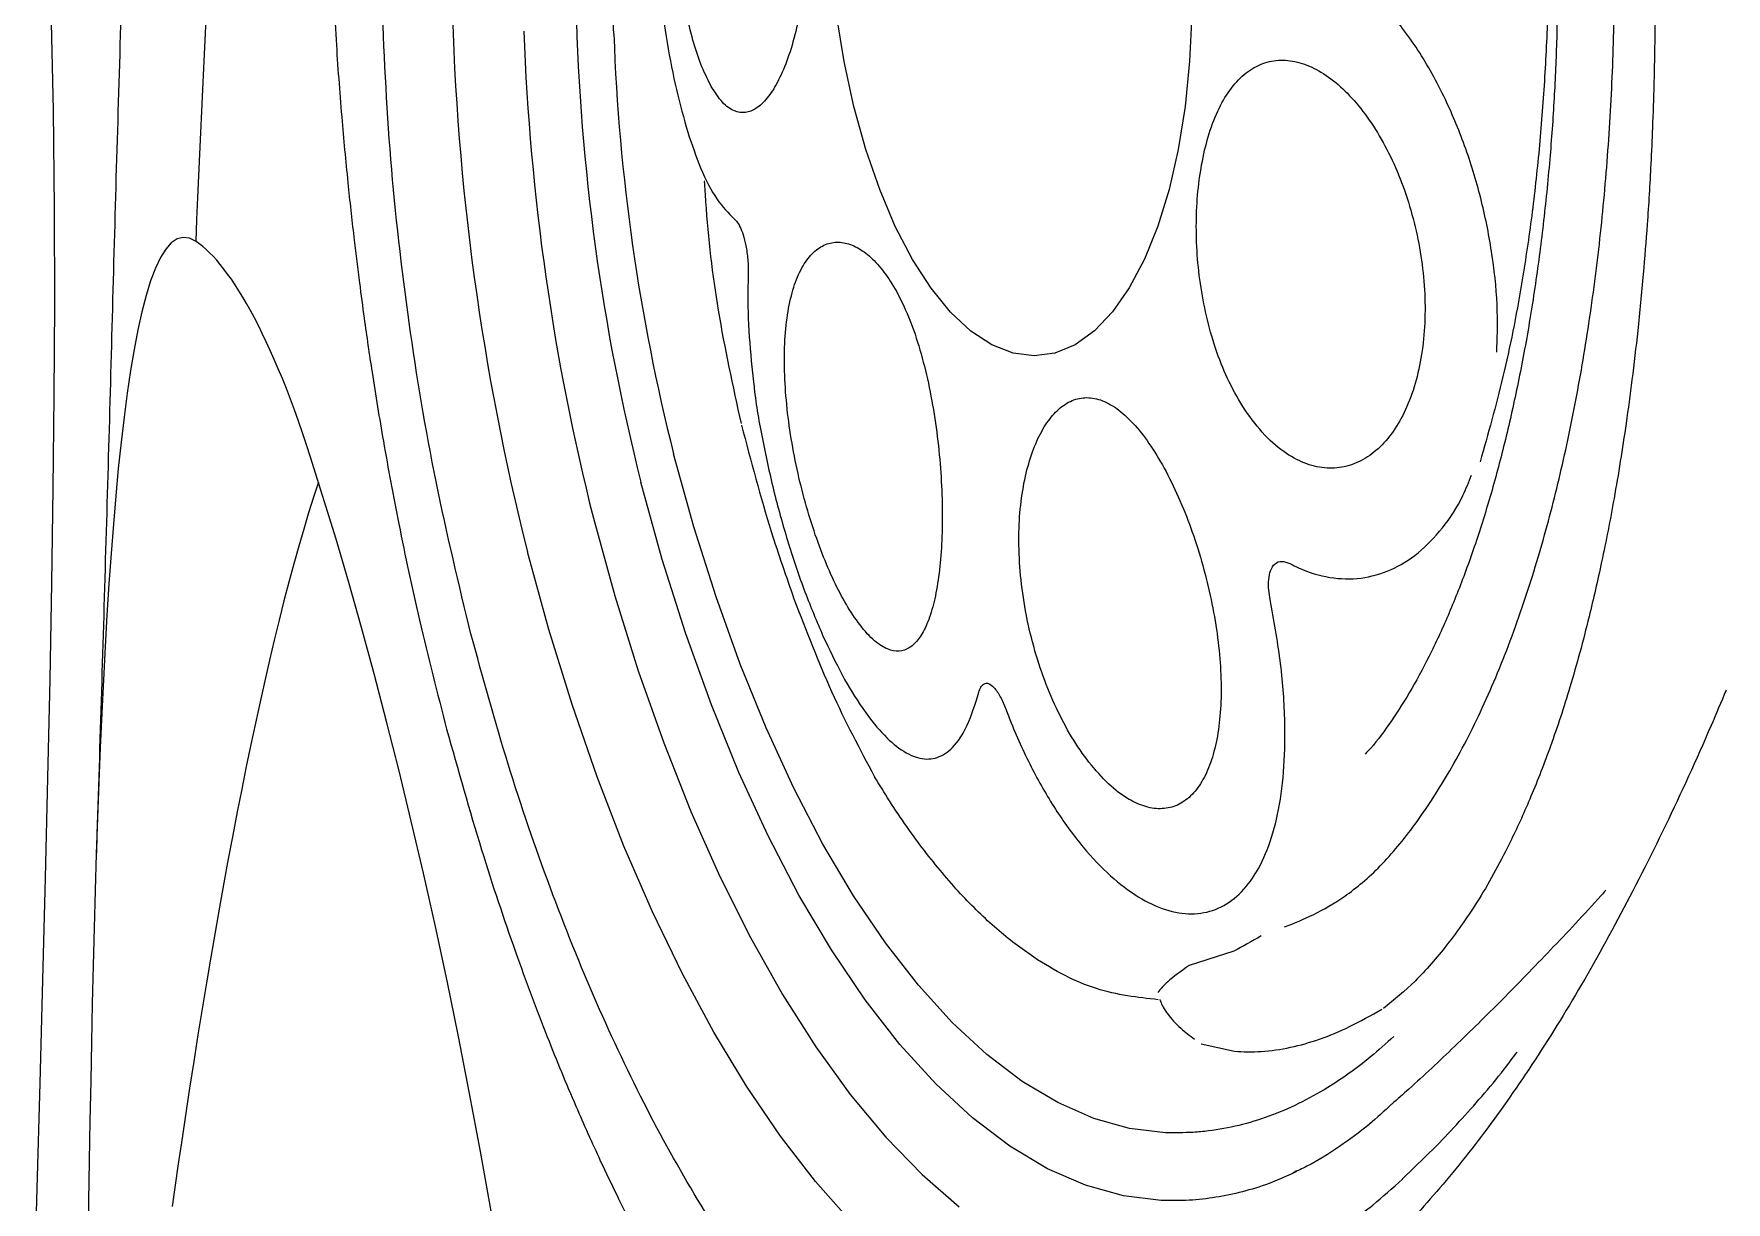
# Model space of a CAD drawing. Extents: x 938 to 1038, y 781 to 934.
# Drawn here: x 1026.505 to 1029.107, y 846.224 to 848.02 of the extents above; entities that cross this region are included whole.
import ezdxf

# ---------------------------------------------------------------- set-up
doc = ezdxf.new("R2010")
doc.units = 0
doc.header["$MEASUREMENT"] = 0
doc.linetypes.add('SLD-Solid', pattern=[0])
doc.layers.add('1', color=4, linetype='Continuous')
doc.layers.add('CL', color=8, linetype='Continuous')

# ---------------------------------------------------------------- blocks, each defined once
blk = doc.blocks.new('JET-HSS-Gatling')
at = {"layer": '1', "color": 3, "linetype": 'SLD-Solid', "lineweight": 15}
for p, q in [((1.1429, 1.9388), (1.087, 1.8921)), ((1.5153, 1.9451), (1.5729, 1.9339)), ((1.5729, 1.9339), (1.6301, 1.9134)), ((1.8792, 1.8789), (1.8259, 1.9326)), ((1.9931, 1.9435), (2.0436, 1.8774)), ((1.6301, 1.9134), (1.6865, 1.8838)), ((1.6865, 1.8838), (1.7418, 1.8451)), ((1.9308, 1.8172), (1.8792, 1.8789)), ((2.0436, 1.8774), (2.0921, 1.8041)), ((1.5014, 1.8416), (1.5559, 1.831)), ((1.5559, 1.831), (1.6099, 1.8117)), ((1.7418, 1.8451), (1.7958, 1.7975)), ((1.6099, 1.8117), (1.6632, 1.7836)), ((1.7958, 1.7975), (1.8483, 1.7413)), ((1.9806, 1.7478), (1.9308, 1.8172)), ((2.0921, 1.8041), (2.1386, 1.724)), ((1.6632, 1.7836), (1.7156, 1.7471)), ((1.7156, 1.7471), (1.7666, 1.7021)), ((2.0282, 1.6709), (1.9806, 1.7478)), ((1.4367, 1.7092), (1.3866, 1.7241)), ((1.8483, 1.7413), (1.8989, 1.6768)), ((2.1386, 1.724), (2.1828, 1.6374)), ((1.7666, 1.7021), (1.8162, 1.649)), ((1.8989, 1.6768), (1.9474, 1.6043)), ((2.0735, 1.587), (2.0282, 1.6709)), ((1.8162, 1.649), (1.864, 1.588)), ((2.1828, 1.6374), (2.2245, 1.5446)), ((1.3764, 1.5707), (1.4465, 1.5878)), ((1.864, 1.588), (1.9098, 1.5195)), ((1.9474, 1.6043), (1.9935, 1.5241)), ((2.1163, 1.4964), (2.0735, 1.587)), ((2.2245, 1.5446), (2.2637, 1.446)), ((1.9098, 1.5195), (1.9534, 1.4437)), ((1.9935, 1.5241), (2.0371, 1.4366)), ((2.1564, 1.3994), (2.1163, 1.4964)), ((1.9534, 1.4437), (1.9946, 1.361)), ((2.0371, 1.4366), (2.0779, 1.3423)), ((2.2637, 1.446), (2.3001, 1.342)), ((2.1936, 1.2966), (2.1564, 1.3994)), ((1.9946, 1.361), (2.0332, 1.2719)), ((2.0779, 1.3423), (2.1157, 1.2417)), ((2.3001, 1.342), (2.3335, 1.2329)), ((2.2277, 1.1883), (2.1936, 1.2966)), ((2.0332, 1.2719), (2.0689, 1.1767)), ((2.1157, 1.2417), (2.1503, 1.1351)), ((2.3335, 1.2329), (2.364, 1.1193)), ((2.0689, 1.1767), (2.1017, 1.0761)), ((2.2587, 1.0751), (2.2277, 1.1883)), ((2.1503, 1.1351), (2.1816, 1.0233)), ((2.364, 1.1193), (2.3913, 1.0014)), ((2.1017, 1.0761), (2.1312, 0.9703)), ((2.2863, 0.9574), (2.2587, 1.0751)), ((2.1816, 1.0233), (2.2094, 0.9067)), ((2.3913, 1.0014), (2.4153, 0.8799)), ((2.1312, 0.9703), (2.1575, 0.8601)), ((2.3105, 0.8357), (2.2863, 0.9574)), ((2.2094, 0.9067), (2.2336, 0.7858)), ((2.1575, 0.8601), (2.1803, 0.7459)), ((1.5525, 0.6234), (1.5844, 0.6339)), ((1.5844, 0.6339), (1.6166, 0.6359)), ((1.6166, 0.6359), (1.6486, 0.6293)), ((1.6486, 0.6293), (1.6801, 0.6142)), ((1.4915, 0.5772), (1.5214, 0.6044)), ((1.5214, 0.6044), (1.5525, 0.6234)), ((1.6801, 0.6142), (1.7107, 0.5908)), ((1.4631, 0.5422), (1.4915, 0.5772)), ((1.7107, 0.5908), (1.7398, 0.5594)), ((1.7398, 0.5594), (1.7672, 0.5204)), ((1.4367, 0.4999), (1.4631, 0.5422)), ((1.4126, 0.4509), (1.4367, 0.4999)), ((1.7672, 0.5204), (1.7924, 0.4744)), ((1.7924, 0.4744), (1.8151, 0.422)), ((1.3912, 0.3957), (1.4126, 0.4509)), ((1.8151, 0.422), (1.835, 0.3638)), ((1.3727, 0.3352), (1.3912, 0.3957)), ((1.835, 0.3638), (1.8518, 0.3008)), ((1.3573, 0.2701), (1.3727, 0.3352)), ((1.8518, 0.3008), (1.8654, 0.2336)), ((1.3454, 0.2014), (1.3573, 0.2701)), ((1.8654, 0.2336), (1.8754, 0.1634)), ((1.337, 0.13), (1.3454, 0.2014)), ((1.8754, 0.1634), (1.8819, 0.0909)), ((2.2253, 0.0955), (2.2251, 0.0595))]:
    blk.add_line(p, q, dxfattribs=at)
for centre, major_axis, start_param, end_param in [((-0.4508, 0.2089), (0, 3.3621), 4.657165, 4.91331), ((-0.3693, 0.209), (0, 3.1434), 4.671762, 4.913098), ((-0.2315, 0.2087), (0, 2.8916), 4.657166, 4.91331), ((-0.1076, 0.2096), (0, 2.684), 4.669865, 4.913562)]:
    blk.add_ellipse(centre, major_axis=major_axis, ratio=0.87, start_param=start_param, end_param=end_param, dxfattribs=at)
for points, knots in [([(2.559, 1.143), (2.546, 1.2066), (2.5216, 1.3264), (2.4805, 1.4866), (2.4413, 1.6205), (2.4052, 1.7296), (2.375, 1.8126), (2.3513, 1.8732), (2.3341, 1.915), (2.3191, 1.9501), (2.3029, 1.9869), (2.2802, 2.0359), (2.2495, 2.0985), (2.2094, 2.1735), (2.1632, 2.2517), (2.1127, 2.3283), (2.0611, 2.398), (2.0094, 2.4608), (1.9733, 2.4981), (1.9557, 2.5163)], [0, 0, 0, 0, 0.106658, 0.200778, 0.282759, 0.352739, 0.410209, 0.448322, 0.477641, 0.498229, 0.523773, 0.557709, 0.607024, 0.66766, 0.738328, 0.808454, 0.875632, 0.939412, 1, 1, 1, 1]), ([(1.5973, 2.4652), (1.6301, 2.4595), (1.6955, 2.448), (1.7922, 2.4041), (1.8868, 2.341), (1.9784, 2.2575), (2.0662, 2.1547), (2.1494, 2.0334), (2.2273, 1.8947), (2.2992, 1.7398), (2.3645, 1.5702), (2.4224, 1.3871), (2.4732, 1.1929), (2.5001, 1.0553), (2.5136, 0.9865)], [0, 0, 0, 0, 0.083333, 0.166667, 0.25, 0.333333, 0.416667, 0.5, 0.583333, 0.666667, 0.75, 0.833333, 0.916667, 1, 1, 1, 1]), ([(1.543, 2.0744), (1.5329, 2.0753), (1.4959, 2.0787), (1.4317, 2.0755), (1.3508, 2.0574), (1.2705, 2.0244), (1.2012, 1.9843), (1.1593, 1.9516), (1.1432, 1.939)], [0, 0, 0, 0, 0.074834, 0.274554, 0.475512, 0.675319, 0.875127, 1, 1, 1, 1]), ([(0.5924, 1.2254), (0.6014, 1.2429), (0.6369, 1.3122), (0.7004, 1.4281), (0.7834, 1.5663), (0.8679, 1.6931), (0.9531, 1.8074), (1.0245, 1.8916), (1.0814, 1.9519), (1.1168, 1.9866), (1.1514, 2.0185), (1.1717, 2.0357), (1.185, 2.0469)], [0, 0, 0, 0, 0.047927, 0.189273, 0.33146, 0.472864, 0.615132, 0.756548, 0.827223, 0.897894, 0.933233, 1, 1, 1, 1]), ([(1.3048, 1.9158), (1.3211, 1.9219), (1.3512, 1.933), (1.4089, 1.945), (1.4628, 1.9496), (1.5027, 1.9462), (1.5153, 1.9451)], [0, 0, 0, 0, 0.23448, 0.429958, 0.821288, 1, 1, 1, 1]), ([(1.1514, 1.8231), (1.1635, 1.8328), (1.1919, 1.8553), (1.2371, 1.8835), (1.2783, 1.9057), (1.3033, 1.9146), (1.3108, 1.9173)], [0, 0, 0, 0, 0.227114, 0.531205, 0.859261, 1, 1, 1, 1]), ([(1.087, 1.8921), (1.0621, 1.869), (1.0248, 1.8344), (0.9801, 1.7883), (0.9605, 1.7654), (0.9533, 1.7571)], [0, 0, 0, 0, 0.5589873, 0.83844, 1, 1, 1, 1]), ([(0.7992, 1.5188), (0.8018, 1.5213), (0.8329, 1.5515), (0.8902, 1.604), (0.9708, 1.6761), (1.0484, 1.7418), (1.1081, 1.7902), (1.1419, 1.816), (1.1512, 1.823)], [0, 0, 0, 0, 0.020214, 0.248004, 0.470016, 0.69289, 0.915967, 1, 1, 1, 1]), ([(1.1405, 1.7193), (1.1531, 1.7292), (1.1884, 1.7568), (1.2551, 1.7968), (1.3253, 1.8253), (1.3881, 1.8394), (1.4274, 1.8436), (1.4652, 1.8446), (1.4872, 1.8428), (1.5014, 1.8416)], [0, 0, 0, 0, 0.108436, 0.302375, 0.560568, 0.689551, 0.818549, 0.883022, 1, 1, 1, 1]), ([(1.3863, 1.7242), (1.3863, 1.7242), (1.3736, 1.7263), (1.3462, 1.7287), (1.2866, 1.7247), (1.2231, 1.7079), (1.1732, 1.6845), (1.156, 1.6764)], [0, 0, 0, 0, 0.0000039, 0.203726, 0.4074939, 0.7949562, 1, 1, 1, 1]), ([(1.3866, 1.7241), (1.3866, 1.7241), (1.3865, 1.7241), (1.3864, 1.7242), (1.3864, 1.7242), (1.3863, 1.7242)], [0, 0, 0, 0, 0.313019, 0.656517, 1, 1, 1, 1]), ([(1.4953, 1.6368), (1.4946, 1.6392), (1.4938, 1.6422), (1.4908, 1.6495), (1.4822, 1.6652), (1.4666, 1.6838), (1.4532, 1.6957), (1.4466, 1.7015)], [0, 0, 0, 0, 0.064952, 0.077897, 0.212974, 0.612518, 1, 1, 1, 1]), ([(0.6157, 0.0058), (0.6161, 0.0137), (0.6167, 0.0265), (0.6177, 0.0463), (0.6189, 0.0684), (0.6208, 0.1002), (0.6238, 0.1456), (0.6277, 0.1966), (0.632, 0.2462), (0.6369, 0.2974), (0.6425, 0.3513), (0.651, 0.4228), (0.6608, 0.4976), (0.6739, 0.5823), (0.6874, 0.6614), (0.7018, 0.737), (0.7198, 0.8225), (0.7415, 0.9153), (0.768, 1.0123), (0.7973, 1.1079), (0.8298, 1.2012), (0.8666, 1.2902), (0.9024, 1.3657), (0.9443, 1.4428), (0.9921, 1.5178), (1.0475, 1.585), (1.1, 1.638), (1.1358, 1.663), (1.1531, 1.6752)], [0, 0, 0, 0, 0.0102, 0.016575, 0.025763, 0.038933, 0.057956, 0.085006, 0.105873, 0.123374, 0.152941, 0.177736, 0.219724, 0.254777, 0.295478, 0.331404, 0.363909, 0.421732, 0.472603, 0.518682, 0.581209, 0.637573, 0.689393, 0.737658, 0.811463, 0.878836, 0.941481, 1, 1, 1, 1]), ([(1.4465, 1.5879), (1.4592, 1.5955), (1.4811, 1.6087), (1.4928, 1.6207), (1.4978, 1.6258)], [0, 0, 0, 0, 0.579617, 1, 1, 1, 1]), ([(1.4978, 1.6369), (1.5291, 1.6311), (1.5923, 1.6192), (1.6722, 1.57), (1.7378, 1.512), (1.79, 1.4535), (1.8402, 1.3839), (1.8794, 1.3188), (1.9013, 1.2765), (1.908, 1.2636)], [0, 0, 0, 0, 0.209599, 0.423223, 0.551018, 0.678812, 0.810318, 0.941824, 1, 1, 1, 1]), ([(1.333, 1.5506), (1.3477, 1.5578), (1.3624, 1.565), (1.3764, 1.5707), (1.3764, 1.5707)], [0, 0, 0, 0, 0.999979, 1, 1, 1, 1]), ([(1.2958, 1.5392), (1.2807, 1.5345), (1.2507, 1.5252), (1.1985, 1.5), (1.1421, 1.4591), (1.0843, 1.3987), (1.027, 1.3236), (0.9712, 1.2336), (0.9174, 1.1277), (0.8701, 1.0149), (0.8292, 0.8983), (0.7943, 0.7808), (0.7634, 0.6571), (0.7367, 0.528), (0.7143, 0.394), (0.6964, 0.2561), (0.6854, 0.1387), (0.6802, 0.0616), (0.6778, 0.0195), (0.6769, 0.0012), (0.6764, -0.0112)], [0, 0, 0, 0, 0.058275, 0.116544, 0.182109, 0.247932, 0.313649, 0.384625, 0.455769, 0.526743, 0.587384, 0.648024, 0.707943, 0.767859, 0.827732, 0.887601, 0.947268, 0.977084, 0.984536, 1, 1, 1, 1]), ([(1.6993, 1.1742), (1.6971, 1.1815), (1.687, 1.2147), (1.6656, 1.2712), (1.633, 1.3383), (1.5964, 1.3962), (1.5574, 1.4435), (1.5169, 1.4789), (1.4763, 1.5017), (1.4368, 1.511), (1.3993, 1.507), (1.3652, 1.4891), (1.3352, 1.4583), (1.3103, 1.4147), (1.2909, 1.3597), (1.2779, 1.2944), (1.2712, 1.2175), (1.2715, 1.1305), (1.2784, 1.0673), (1.2818, 1.0357)], [0, 0, 0, 0, 0.017086, 0.077681, 0.138269, 0.198172, 0.258071, 0.317615, 0.377157, 0.436674, 0.49619, 0.55602, 0.615851, 0.676352, 0.736856, 0.798484, 0.860118, 0.930054, 1, 1, 1, 1]), ([(1.5777, 1.2651), (1.5686, 1.2775), (1.5503, 1.3023), (1.5222, 1.3266), (1.4952, 1.3409), (1.4701, 1.3459), (1.4465, 1.3419), (1.425, 1.3294), (1.4063, 1.3086), (1.3906, 1.2804), (1.3785, 1.2451), (1.37, 1.204), (1.3656, 1.1579), (1.3651, 1.1081), (1.3685, 1.0559), (1.3757, 1.0024), (1.3865, 0.9493), (1.4005, 0.8977), (1.4174, 0.8496), (1.4368, 0.8059), (1.4581, 0.7685), (1.4809, 0.7387), (1.5046, 0.7177), (1.5284, 0.7062), (1.552, 0.7046), (1.5743, 0.712), (1.5951, 0.7281), (1.6139, 0.7515), (1.6303, 0.7821), (1.6441, 0.8194), (1.6545, 0.8627), (1.6609, 0.9115), (1.6626, 0.9641), (1.6596, 1.0192), (1.6515, 1.0746), (1.639, 1.1285), (1.6221, 1.179), (1.6018, 1.2259), (1.5858, 1.2519), (1.5777, 1.2651)], [0, 0, 0, 0, 0.0302064, 0.0604105, 0.0869265, 0.1134417, 0.1397102, 0.1659788, 0.1921723, 0.2183666, 0.2446344, 0.2709036, 0.2973913, 0.3238809, 0.3507245, 0.3775703, 0.4048735, 0.4321783, 0.4599481, 0.4877177, 0.5157205, 0.5437183, 0.5712666, 0.5988057, 0.6249466, 0.651085, 0.6759795, 0.7008794, 0.7261508, 0.7514279, 0.7781169, 0.8048084, 0.8325658, 0.8603226, 0.8883073, 0.9162897, 0.9439489, 0.9716057, 1, 1, 1, 1]), ([(0.7624, -0.028), (0.7628, -0.0213), (0.765, 0.0238), (0.7705, 0.1023), (0.7793, 0.2048), (0.7903, 0.3001), (0.8041, 0.395), (0.821, 0.4915), (0.8408, 0.5877), (0.8632, 0.6806), (0.888, 0.7694), (0.9148, 0.8533), (0.9436, 0.932), (0.9741, 1.0052), (1.0063, 1.0728), (1.0398, 1.1341), (1.0742, 1.189), (1.1088, 1.2357), (1.1355, 1.2672), (1.15, 1.2804), (1.1531, 1.2832)], [0, 0, 0, 0, 0.011485, 0.077613, 0.136037, 0.190529, 0.247168, 0.308671, 0.370596, 0.432748, 0.494966, 0.557033, 0.618591, 0.680213, 0.741971, 0.803559, 0.864731, 0.925255, 0.984201, 1, 1, 1, 1]), ([(2.0119, 0.9817), (1.9967, 1.0317), (1.966, 1.1327), (1.9275, 1.2196), (1.908, 1.2636)], [0, 0, 0, 0, 0.494736, 1, 1, 1, 1]), ([(1.9715, 1.042), (1.9632, 1.0632), (1.9467, 1.1058), (1.9197, 1.1576), (1.8918, 1.199), (1.8638, 1.2273), (1.8361, 1.2426), (1.8095, 1.2432), (1.7837, 1.2288), (1.7594, 1.1981), (1.7456, 1.1631), (1.7387, 1.1456)], [0, 0, 0, 0, 0.105651, 0.21186, 0.31807, 0.42547, 0.532874, 0.642276, 0.751686, 0.875834, 1, 1, 1, 1]), ([(1.7387, 1.1456), (1.7376, 1.143), (1.7352, 1.137), (1.7298, 1.1323), (1.7228, 1.1324), (1.7145, 1.1395), (1.706, 1.1541), (1.7015, 1.1675), (1.6993, 1.1742)], [0, 0, 0, 0, 0.130196, 0.289219, 0.442004, 0.610949, 0.805825, 1, 1, 1, 1]), ([(2.6498, -0.0528), (2.6508, -0.0078), (2.6527, 0.0764), (2.6522, 0.1941), (2.6501, 0.2944), (2.6469, 0.3776), (2.6435, 0.4455), (2.6394, 0.5136), (2.6334, 0.5956), (2.6237, 0.7023), (2.6091, 0.8312), (2.5883, 0.9818), (2.5692, 1.0867), (2.559, 1.143)], [0, 0, 0, 0, 0.109187, 0.204658, 0.286514, 0.35451, 0.408702, 0.453846, 0.523255, 0.612373, 0.721287, 0.850284, 1, 1, 1, 1]), ([(1.9235, 1.0129), (1.9168, 1.0238), (1.9034, 1.0454), (1.8836, 1.0646), (1.865, 1.0738), (1.8479, 1.074), (1.8318, 1.0652), (1.8171, 1.048), (1.8041, 1.0224), (1.793, 0.9892), (1.7841, 0.949), (1.7775, 0.9029), (1.7736, 0.8521), (1.7723, 0.7979), (1.7739, 0.742), (1.7787, 0.6863), (1.7867, 0.6327), (1.7977, 0.5836), (1.8118, 0.5405), (1.8282, 0.5048), (1.8465, 0.4767), (1.8659, 0.4562), (1.8861, 0.4434), (1.9068, 0.4383), (1.9269, 0.4416), (1.9462, 0.4534), (1.9635, 0.474), (1.9782, 0.5029), (1.9896, 0.5396), (1.9975, 0.5826), (2.0016, 0.6308), (2.002, 0.6823), (1.9988, 0.736), (1.9923, 0.7897), (1.9828, 0.8424), (1.9708, 0.8924), (1.9566, 0.9383), (1.9408, 0.9797), (1.9293, 1.0018), (1.9235, 1.0129)], [0, 0, 0, 0, 0.029882, 0.059765, 0.08602, 0.112278, 0.138759, 0.165243, 0.192078, 0.218916, 0.246209, 0.273504, 0.301265, 0.329026, 0.357029, 0.385028, 0.412595, 0.440154, 0.466329, 0.4925, 0.517406, 0.542317, 0.567565, 0.592819, 0.619479, 0.646142, 0.673886, 0.701629, 0.729616, 0.757601, 0.78527, 0.812936, 0.840111, 0.867285, 0.89401, 0.920734, 0.947136, 0.973537, 1, 1, 1, 1]), ([(2.0495, 0.6491), (2.0495, 0.6509), (2.0488, 0.6787), (2.0426, 0.7357), (2.0311, 0.8173), (2.0146, 0.8972), (1.9949, 0.9737), (1.9793, 1.0192), (1.9715, 1.042)], [0, 0, 0, 0, 0.01374, 0.211727, 0.409699, 0.606499, 0.803289, 1, 1, 1, 1]), ([(1.2818, 1.0357), (1.2822, 1.0309), (1.2833, 1.0202), (1.2822, 1.0046), (1.2781, 0.9903), (1.2704, 0.9802), (1.2595, 0.9769), (1.2515, 0.9808), (1.2475, 0.9827)], [0, 0, 0, 0, 0.130196, 0.289219, 0.442004, 0.610949, 0.805825, 1, 1, 1, 1]), ([(1.2475, 0.9827), (1.2432, 0.9853), (1.2237, 0.997), (1.1877, 1.0105), (1.14, 1.0152), (1.0933, 1.0055), (1.049, 0.9828), (1.009, 0.9465), (0.9784, 0.9077), (0.9641, 0.8775), (0.9591, 0.8672)], [0, 0, 0, 0, 0.041855, 0.19029, 0.338711, 0.485452, 0.632183, 0.778044, 0.923899, 1, 1, 1, 1]), ([(2.073, 0.7095), (2.0625, 0.7658), (2.0449, 0.86), (2.0213, 0.9468), (2.0119, 0.9817)], [0, 0, 0, 0, 0.597821, 1, 1, 1, 1]), ([(2.5136, 0.9865), (2.5265, 0.9074), (2.5524, 0.7491), (2.5742, 0.5001), (2.5843, 0.2471), (2.5792, 0.0785), (2.5766, -0.0058)], [0, 0, 0, 0, 0.25, 0.5, 0.75, 1, 1, 1, 1]), ([(0.7757, -0.0417), (0.7801, 0.0298), (0.7868, 0.138), (0.804, 0.2782), (0.8199, 0.3822), (0.8388, 0.4832), (0.8646, 0.5975), (0.8987, 0.7225), (0.9292, 0.806), (0.9445, 0.8477)], [0, 0, 0, 0, 0.215379, 0.326076, 0.43678, 0.547811, 0.658846, 0.829425, 1, 1, 1, 1]), ([(1.2992, 0.7424), (1.2903, 0.7566), (1.2725, 0.7849), (1.242, 0.8143), (1.2108, 0.8332), (1.18, 0.8421), (1.1493, 0.8413), (1.1199, 0.8313), (1.0925, 0.8124), (1.0682, 0.7855), (1.0475, 0.7512), (1.0309, 0.711), (1.0189, 0.6655), (1.0118, 0.6165), (1.0098, 0.565), (1.0127, 0.5126), (1.0207, 0.4606), (1.0331, 0.4102), (1.0499, 0.3632), (1.0704, 0.3203), (1.094, 0.2831), (1.1202, 0.2523), (1.148, 0.2293), (1.1768, 0.2143), (1.2057, 0.2083), (1.2338, 0.2115), (1.2604, 0.2241), (1.2847, 0.2456), (1.306, 0.2757), (1.3237, 0.3124), (1.3376, 0.355), (1.3476, 0.4008), (1.3537, 0.4493), (1.3558, 0.4993), (1.3538, 0.5501), (1.3475, 0.6013), (1.3365, 0.6511), (1.3209, 0.6998), (1.3066, 0.7278), (1.2992, 0.7424)], [0, 0, 0, 0, 0.0313687, 0.0627342, 0.0904991, 0.1182616, 0.1455166, 0.1727696, 0.1995595, 0.226348, 0.2527917, 0.2792349, 0.3054794, 0.331724, 0.3579199, 0.3841165, 0.4104125, 0.4367099, 0.4632506, 0.4897933, 0.5167114, 0.5436318, 0.5710205, 0.5984107, 0.6262483, 0.654085, 0.6820732, 0.7100553, 0.7374185, 0.7647729, 0.7906278, 0.816482, 0.8413128, 0.8661493, 0.8916372, 0.9171302, 0.9440604, 0.9709925, 1, 1, 1, 1]), ([(2.103, 0.3317), (2.1031, 0.3422), (2.1041, 0.4092), (2.0983, 0.5372), (2.082, 0.6487), (2.0735, 0.7068)], [0, 0, 0, 0, 0.081551, 0.521265, 1, 1, 1, 1]), ([(0.9067, 0.6816), (0.9045, 0.661), (0.8995, 0.614), (0.9016, 0.5367), (0.9112, 0.453), (0.9291, 0.3708), (0.9555, 0.2894), (0.9904, 0.2117), (1.0196, 0.1678), (1.0342, 0.1459)], [0, 0, 0, 0, 0.109227, 0.249518, 0.389815, 0.532722, 0.675639, 0.837807, 1, 1, 1, 1]), ([(2.0462, 0.4815), (2.0468, 0.4881), (2.0499, 0.5178), (2.0525, 0.5727), (2.0505, 0.6242), (2.0495, 0.6491)], [0, 0, 0, 0, 0.127403, 0.579223, 1, 1, 1, 1]), ([(2.061, 0.3929), (2.0597, 0.3944), (2.0567, 0.3977), (2.0523, 0.4073), (2.0483, 0.4218), (2.0455, 0.4407), (2.0446, 0.4623), (2.0456, 0.4751), (2.0462, 0.4815)], [0, 0, 0, 0, 0.130197, 0.28922, 0.442004, 0.610949, 0.805826, 1, 1, 1, 1]), ([(2.123, 0.2542), (2.118, 0.2737), (2.1072, 0.3153), (2.0864, 0.3633), (2.0695, 0.383), (2.061, 0.3929)], [0, 0, 0, 0, 0.3058509, 0.652899, 1, 1, 1, 1]), ([(2.1024, 0.3319), (2.1025, 0.3318), (2.1027, 0.3317), (2.1029, 0.3317), (2.103, 0.3317)], [0, 0, 0, 0, 0.70168, 1, 1, 1, 1]), ([(2.1128, -0.423), (2.1128, -0.4229), (2.1183, -0.4046), (2.1271, -0.3591), (2.1384, -0.2881), (2.1464, -0.21), (2.1513, -0.1285), (2.1527, -0.0455), (2.1507, 0.0368), (2.1451, 0.1156), (2.1362, 0.1902), (2.1275, 0.2327), (2.123, 0.2542)], [0, 0, 0, 0, 0.000765, 0.110863, 0.220956, 0.331004, 0.44105, 0.551678, 0.662306, 0.774174, 0.886047, 1, 1, 1, 1]), ([(2.0818, 0.1869), (2.0768, 0.1961), (2.0667, 0.2145), (2.0498, 0.2283), (2.0325, 0.2321), (2.0151, 0.2267), (1.9973, 0.2122), (1.9797, 0.189), (1.9629, 0.1574), (1.9476, 0.1185), (1.9347, 0.0734), (1.9249, 0.0243), (1.9189, -0.0274), (1.9167, -0.0791), (1.9183, -0.13), (1.923, -0.1788), (1.9308, -0.2252), (1.9411, -0.2688), (1.9537, -0.308), (1.9682, -0.3423), (1.9841, -0.3696), (2.0009, -0.389), (2.018, -0.3992), (2.0348, -0.4001), (2.051, -0.3913), (2.0662, -0.3736), (2.0799, -0.3471), (2.092, -0.3133), (2.1021, -0.2728), (2.1103, -0.2274), (2.1163, -0.1779), (2.12, -0.1262), (2.1214, -0.0733), (2.1205, -0.021), (2.1173, 0.0295), (2.1117, 0.0769), (2.104, 0.1196), (2.0942, 0.1576), (2.086, 0.177), (2.0818, 0.1869)], [0, 0, 0, 0, 0.030396, 0.060795, 0.08804, 0.115287, 0.143037, 0.170786, 0.198789, 0.226788, 0.254382, 0.281967, 0.30819, 0.33441, 0.359333, 0.384261, 0.409477, 0.434699, 0.461317, 0.487938, 0.515662, 0.543386, 0.571376, 0.599364, 0.627046, 0.654725, 0.681915, 0.709103, 0.735839, 0.762575, 0.788984, 0.815393, 0.841622, 0.867852, 0.894053, 0.920254, 0.946574, 0.972895, 1, 1, 1, 1])]:
    blk.add_open_spline(points, degree=3, knots=knots, dxfattribs=at)
blk = doc.blocks.new('VISTA')
at = {"layer": '1', "color": 3, "linetype": 'Continuous'}
for points in [[(88.7619, 48.4692), (88.7614, 48.4543), (88.7609, 48.4395), (88.7605, 48.4248), (88.76, 48.41), (88.7596, 48.3953), (88.7591, 48.3806), (88.7587, 48.366), (88.7582, 48.3513), (88.7578, 48.3367), (88.7574, 48.3221), (88.7569, 48.3076), (88.7565, 48.293), (88.7561, 48.2785), (88.7557, 48.264), (88.7552, 48.2495), (88.7548, 48.235), (88.7544, 48.2205), (88.754, 48.2061), (88.7536, 48.1917), (88.7532, 48.1773), (88.7528, 48.1629), (88.7524, 48.1485), (88.752, 48.1341), (88.7516, 48.1198), (88.7512, 48.1054), (88.7508, 48.0911), (88.7504, 48.0768), (88.75, 48.0625), (88.7497, 48.0482), (88.7493, 48.0339), (88.7489, 48.0196), (88.7485, 48.0053), (88.7481, 47.9911), (88.7477, 47.9768), (88.7473, 47.9625), (88.7469, 47.9483), (88.7465, 47.934), (88.7462, 47.9198), (88.7458, 47.9055), (88.7454, 47.8913), (88.745, 47.877), (88.7446, 47.8628), (88.7442, 47.8485), (88.7438, 47.8342), (88.7434, 47.82), (88.743, 47.8057), (88.7426, 47.7914), (88.7422, 47.7771), (88.7418, 47.7628), (88.7413, 47.7484), (88.7409, 47.7341), (88.7405, 47.7198), (88.7401, 47.7054), (88.7397, 47.691), (88.7393, 47.6767), (88.7389, 47.6623), (88.7384, 47.6479), (88.738, 47.6335), (88.7376, 47.619), (88.7372, 47.6046), (88.7367, 47.5901), (88.7363, 47.5757), (88.7359, 47.5612), (88.7355, 47.5468), (88.735, 47.5323), (88.7346, 47.5178), (88.7342, 47.5033), (88.7337, 47.4888), (88.7333, 47.4743), (88.7329, 47.4597), (88.7324, 47.4452), (88.732, 47.4307), (88.7315, 47.4161), (88.7311, 47.4016), (88.7306, 47.387), (88.7302, 47.3724), (88.7297, 47.3578), (88.7293, 47.3432), (88.7288, 47.3286), (88.7284, 47.314), (88.7279, 47.2993), (88.7274, 47.2847), (88.727, 47.27), (88.7265, 47.2553), (88.726, 47.2406), (88.7255, 47.2258), (88.7246, 47.1963)], [(88.6398, 48.8221), (88.6485, 48.6571), (88.6544, 48.4958), (88.658, 48.3389), (88.6598, 48.187), (88.6601, 48.0406), (88.6593, 47.8995), (88.6579, 47.757), (88.6557, 47.6116), (88.653, 47.4634), (88.6497, 47.3123), (88.646, 47.1585), (88.642, 47.002), (88.6377, 46.8428), (88.6331, 46.681), (88.6285, 46.5166)], [(88.8779, 48.137), (88.8793, 48.1708), (88.8807, 48.2044), (88.8822, 48.2379), (88.8837, 48.2712), (88.8852, 48.3044), (88.8867, 48.3374), (88.8882, 48.3703), (88.8898, 48.4031), (88.8914, 48.4356), (88.893, 48.4681), (88.8946, 48.5004), (88.8963, 48.5325), (88.898, 48.5645), (88.8997, 48.5963), (88.9014, 48.6279), (88.9032, 48.6595), (88.9051, 48.6908), (88.9069, 48.722), (88.9107, 48.7839)], [(88.8779, 48.137), (88.8678, 48.1419), (88.8582, 48.1432), (88.8488, 48.1408), (88.8399, 48.1348), (88.8314, 48.1252), (88.8232, 48.1122), (88.8155, 48.0959), (88.8081, 48.0765), (88.8012, 48.0541), (88.7946, 48.0289), (88.7885, 48.0011), (88.7826, 47.9709), (88.7772, 47.9384), (88.772, 47.9037), (88.7672, 47.867), (88.7627, 47.8284), (88.7584, 47.788), (88.7545, 47.7459), (88.7508, 47.7022), (88.7473, 47.657), (88.744, 47.6104), (88.7409, 47.5626), (88.7381, 47.5135), (88.7354, 47.4631), (88.7329, 47.4117), (88.7306, 47.3591), (88.7284, 47.3055), (88.7264, 47.251), (88.7245, 47.1955), (88.7228, 47.1391), (88.7212, 47.0819), (88.7197, 47.024), (88.7183, 46.9653), (88.717, 46.9059), (88.7159, 46.8458), (88.7148, 46.7851), (88.7137, 46.7237), (88.7128, 46.6617), (88.7119, 46.5991)], [(89.054, 47.8055), (89.0478, 47.8245), (89.0416, 47.8429), (89.0354, 47.8607), (89.0292, 47.8779), (89.023, 47.8946), (89.0168, 47.9107), (89.0106, 47.9262), (89.0044, 47.9411), (88.9982, 47.9556), (88.9921, 47.9694), (88.9859, 47.9828), (88.9798, 47.9956), (88.9737, 48.0078), (88.9677, 48.0195), (88.9617, 48.0307), (88.9557, 48.0414), (88.9498, 48.0515), (88.9439, 48.0612), (88.9381, 48.0703), (88.9323, 48.0789), (88.9265, 48.0869), (88.9208, 48.0945), (88.9152, 48.1016), (88.9097, 48.1081), (88.9042, 48.1142), (88.8988, 48.1197), (88.8934, 48.1248), (88.8882, 48.1294), (88.8779, 48.137)], [(89.3315, 46.6463), (89.3153, 46.7378), (89.2986, 46.8272), (89.2814, 46.9147), (89.2638, 47.0003), (89.2459, 47.084), (89.2275, 47.1658), (89.2089, 47.2455), (89.19, 47.3232), (89.1709, 47.3988), (89.1517, 47.4722), (89.1322, 47.5434), (89.1127, 47.6124), (89.0932, 47.6791), (89.054, 47.8055)], [(89.0663, 47.767), (89.0586, 47.744), (89.051, 47.7198), (89.0434, 47.6946), (89.0357, 47.6683), (89.0281, 47.6412), (89.0206, 47.6131), (89.0131, 47.5842), (89.0056, 47.5545), (88.9982, 47.5242), (88.9908, 47.4931), (88.9835, 47.4614), (88.9763, 47.4292), (88.9692, 47.3965), (88.9621, 47.3634), (88.9551, 47.3296), (88.9482, 47.2951), (88.9413, 47.26), (88.9344, 47.2242), (88.9275, 47.1879), (88.9207, 47.1509), (88.9139, 47.1133), (88.9072, 47.0751), (88.9005, 47.0364), (88.8939, 46.9972), (88.8873, 46.9574), (88.8808, 46.9172), (88.8744, 46.8764), (88.868, 46.8353), (88.8554, 46.7516)], [(88.8554, 46.7516), (88.8506, 46.7188), (88.8459, 46.6859), (88.8412, 46.6531)]]:
    blk.add_lwpolyline(points, dxfattribs=at)
at = {"layer": 'CL', "rotation": 184.1406890620585}
blk.add_blockref('JET-HSS-Gatling', (91.733, 48.712), dxfattribs=at)

msp = doc.modelspace()

# ---------------------------------------------------------------- block references
at = {"layer": '1'}
msp.add_blockref('VISTA', (937.8767, 799.5644), dxfattribs=at)

doc.saveas('drawing.dxf')
